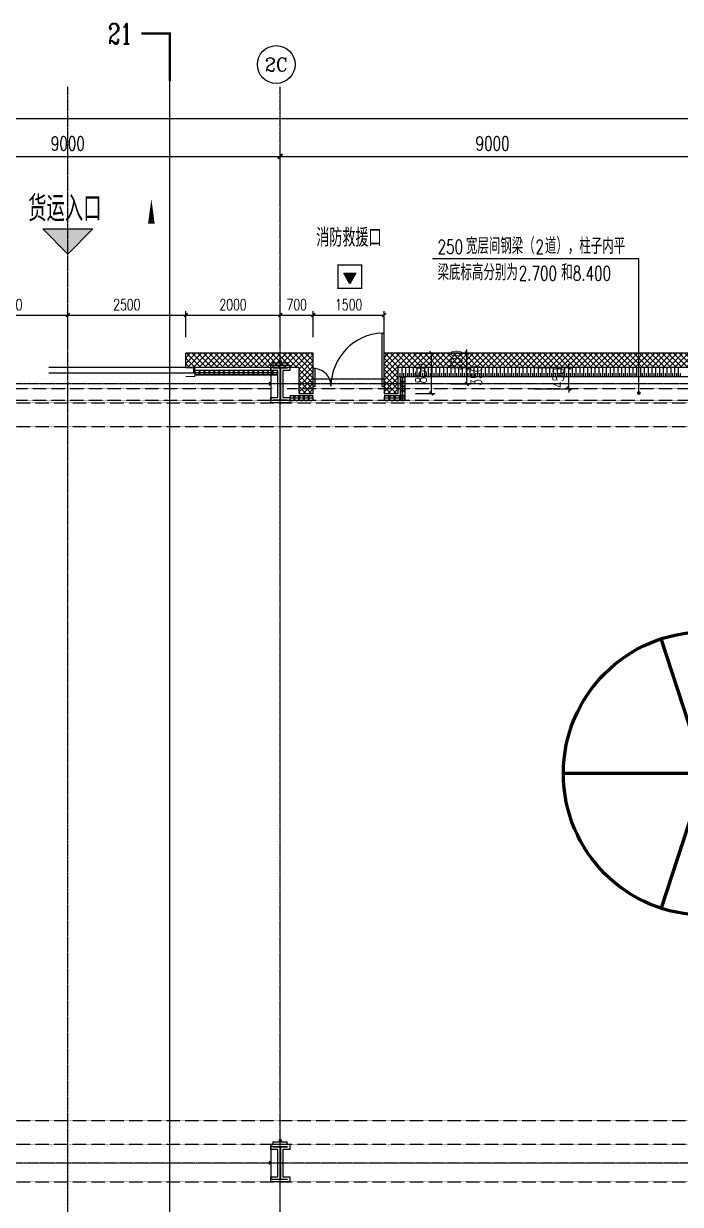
# Model space of a CAD drawing. Extents: x -954573 to 446329, y 489853 to 1226784.
# Drawn here: x -152291 to -138376, y 705195 to 730202 of the extents above; entities that cross this region are included whole.
import ezdxf
from ezdxf.enums import TextEntityAlignment as Align

# ---------------------------------------------------------------- set-up
doc = ezdxf.new("R2010")
doc.units = 0
doc.header["$LTSCALE"] = 10
doc.header["$MEASUREMENT"] = 0
for name, pattern in [('10平面$0$10平面$0$DASH', [0.35, 0.25, -0.1]), ('10平面$0$DOTE', [2.42, 2, -0.2, 0.02, -0.2]), ('10平面$1$DASH', [0.35, 0.25, -0.1])]:
    doc.linetypes.add(name, pattern=pattern)
doc.layers.get('Defpoints').update_dxf_attribs({"color": 210})
for name, color, linetype in [('10平面$0$10平面$0$WINDOW', 8, 'Continuous'), ('10平面$0$99平面图例外参$0$A-HATCH-2', 251, 'Continuous'), ('10平面$0$A-AXIS-D', 8, 'Continuous'), ('10平面$0$A-AXIS-DOTE', 8, '10平面$0$DOTE'), ('10平面$0$A-AXIS-DP', 8, 'Continuous'), ('10平面$0$A-AXIS-SYMB', 8, 'Continuous'), ('10平面$0$A-HATCH-2', 8, 'Continuous'), ('10平面$0$A-HRAIL', 8, 'Continuous'), ('10平面$0$A-LIN-V', 8, 'Continuous'), ('10平面$0$A-SFCE', 8, 'Continuous'), ('10平面$0$A-TEXT', 8, 'Continuous'), ('10平面$0$A-WINDOW', 8, 'Continuous'), ('10平面$0$AS-COLN', 8, 'Continuous'), ('10平面$0$AS-WALL', 8, 'Continuous'), ('10平面$0$DIM_SYMB', 8, 'Continuous'), ('10平面$0$FH-line', 8, 'Continuous'), ('10平面$0$FH-tri', 8, 'Continuous'), ('10平面$0$PUB_HATCH', 8, 'Continuous'), ('10平面$0$PUB_TEXT', 8, 'Continuous'), ('10平面$0$RP-N2-01$0$$0$A-WIND-J', 8, 'Continuous'), ('10平面$0$RP-N2-01$0$A-WIND-J', 8, 'Continuous'), ('A-LIN-V', 9, 'Continuous')]:
    doc.layers.add(name, color=color, linetype=linetype)
doc.styles.add('10平面$0$_TCH_AXIS', font='COMPLEX', dxfattribs={"bigfont": 'GBCBIG'})
doc.styles.add('10平面$0$_TCH_DIM', font='SIMPLEX', dxfattribs={"bigfont": 'GBCBIG'})
doc.styles.add('10平面$0$_TCH_DIM_T3', font='SIMPLEX', dxfattribs={"width": 0.705882, "bigfont": 'GBCBIG'})
doc.styles.add('10平面$0$_TCH_LABEL', font='COMPLEX', dxfattribs={"bigfont": 'GBCBIG'})
doc.styles.add('10平面$0$A-STANDARD', font='SIMPLEX', dxfattribs={"bigfont": 'GBCBIG'})
doc.dimstyles.new('10平面$0$_TCH_ARCH&&10', dxfattribs={"dimtxt": 29.75, "dimasz": 10, "dimexe": 10, "dimexo": 10, "dimgap": 12.625, "dimtad": 1, "dimdec": 0, "dimzin": 0, "dimdsep": 46, "dimtxsty": '10平面$0$_TCH_DIM_T3', "dimblk": '10平面$0$_ArchTick', "dimcen": 0.09, "dimclrt": 7, "dimazin": 2, "dimtfac": 1, "dimtdec": 0, "dimtix": 1, "dimtmove": 2, "dimatfit": 3, "dimfxl": 0, "dimtolj": 1, "dimtzin": 0, "dimarcsym": 0})
doc.dimstyles.new('10平面$0$_TCH_ARCH&&100', dxfattribs={"dimtxt": 297.5, "dimasz": 100, "dimexe": 100, "dimexo": 100, "dimgap": 126.25, "dimtad": 1, "dimdec": 0, "dimzin": 0, "dimdsep": 46, "dimtxsty": '10平面$0$_TCH_DIM_T3', "dimblk": '10平面$0$_ArchTick', "dimcen": 0.09, "dimclrt": 7, "dimazin": 2, "dimtfac": 1, "dimtdec": 0, "dimtix": 1, "dimtmove": 2, "dimatfit": 3, "dimfxl": 0, "dimtolj": 1, "dimtzin": 0, "dimarcsym": 0})
doc.dimstyles.new('10平面$0$_TCH_ARCH&&80', dxfattribs={"dimtxt": 238, "dimasz": 80, "dimexe": 80, "dimexo": 80, "dimgap": 101, "dimtad": 1, "dimdec": 0, "dimzin": 0, "dimdsep": 46, "dimtxsty": '10平面$0$_TCH_DIM_T3', "dimblk": '10平面$0$_ArchTick', "dimcen": 0.09, "dimclrt": 7, "dimazin": 2, "dimtfac": 1, "dimtdec": 0, "dimtix": 1, "dimtmove": 2, "dimatfit": 3, "dimfxl": 0, "dimtolj": 1, "dimtzin": 0, "dimarcsym": 0})
pattern_1 = [(45, (60, 0), (-60.000061, 60.000061), []), (135, (60, 0), (-60.000061, -60.000061), [])]

# ---------------------------------------------------------------- blocks, each defined once
blk = doc.blocks.new('10平面$0$_ArchTick')
at = {"color": 0, "linetype": 'ByBlock', "const_width": 0.4}
blk.add_lwpolyline([(-0.5, -0.5), (0.5, 0.5)], dxfattribs=at)
blk = doc.blocks.new('*D3078')
at = {"layer": '10平面$0$A-AXIS-D', "color": 0, "lineweight": -2}
for p, q in [((64882, -78290), (64882, -77330)), ((64882, -77430), (73882, -77430)), ((73882, -78290), (73882, -77330))]:
    blk.add_line(p, q, dxfattribs=at)
at = {"layer": 'Defpoints', "color": 0}
for p in [(73882, -77430), (64882, -78390), (73882, -78390)]:
    blk.add_point(p, dxfattribs=at)
at = {"layer": '10平面$0$A-AXIS-D', "color": 0, "lineweight": -2, "xscale": 100, "yscale": 100, "zscale": 100, "rotation": 180}
blk.add_blockref('10平面$0$_ArchTick', (64882, -77430), dxfattribs=at)
at = {"layer": '10平面$0$A-AXIS-D', "color": 0, "lineweight": -2, "xscale": 100, "yscale": 100, "zscale": 100}
blk.add_blockref('10平面$0$_ArchTick', (73882, -77430), dxfattribs=at)
at = {"layer": '10平面$0$A-AXIS-D', "color": 7, "insert": (69382, -77155), "char_height": 297.5, "attachment_point": 5, "style": '10平面$0$_TCH_DIM_T3'}
blk.add_mtext('\\A1;9000', dxfattribs=at)
blk = doc.blocks.new('*D3079')
at = {"layer": '10平面$0$A-AXIS-D', "color": 0, "lineweight": -2}
for p, q in [((73882, -78290), (73882, -77330)), ((73882, -77430), (82882, -77430)), ((82882, -78290), (82882, -77330))]:
    blk.add_line(p, q, dxfattribs=at)
at = {"layer": 'Defpoints', "color": 0}
for p in [(82882, -77430), (73882, -78390), (82882, -78390)]:
    blk.add_point(p, dxfattribs=at)
at = {"layer": '10平面$0$A-AXIS-D', "color": 0, "lineweight": -2, "xscale": 100, "yscale": 100, "zscale": 100, "rotation": 180}
blk.add_blockref('10平面$0$_ArchTick', (73882, -77430), dxfattribs=at)
at = {"layer": '10平面$0$A-AXIS-D', "color": 0, "lineweight": -2, "xscale": 100, "yscale": 100, "zscale": 100}
blk.add_blockref('10平面$0$_ArchTick', (82882, -77430), dxfattribs=at)
at = {"layer": '10平面$0$A-AXIS-D', "color": 7, "insert": (78382, -77155), "char_height": 297.5, "attachment_point": 5, "style": '10平面$0$_TCH_DIM_T3'}
blk.add_mtext('\\A1;9000', dxfattribs=at)
blk = doc.blocks.new('*D3082')
at = {"layer": '10平面$0$A-AXIS-D', "color": 0, "lineweight": -2}
for p, q in [((-65318, -78190), (-65318, -76530)), ((-65318, -76630), (92682, -76630)), ((92682, -78190), (92682, -76530))]:
    blk.add_line(p, q, dxfattribs=at)
at = {"layer": 'Defpoints', "color": 0}
for p in [(92682, -76630), (-65318, -78290), (92682, -78290)]:
    blk.add_point(p, dxfattribs=at)
at = {"layer": '10平面$0$A-AXIS-D', "color": 0, "lineweight": -2, "xscale": 100, "yscale": 100, "zscale": 100, "rotation": 180}
blk.add_blockref('10平面$0$_ArchTick', (-65318, -76630), dxfattribs=at)
at = {"layer": '10平面$0$A-AXIS-D', "color": 0, "lineweight": -2, "xscale": 100, "yscale": 100, "zscale": 100}
blk.add_blockref('10平面$0$_ArchTick', (92682, -76630), dxfattribs=at)
at = {"layer": '10平面$0$A-AXIS-D', "color": 7, "insert": (13682, -76355), "char_height": 297.5, "attachment_point": 5, "style": '10平面$0$_TCH_DIM_T3'}
blk.add_mtext('\\A1;158000', dxfattribs=at)
blk = doc.blocks.new('10平面$0$JYC-1')
at = {"layer": '10平面$0$FH-tri'}
h = blk.add_hatch(color=2, dxfattribs=at)
h.dxf.hatch_style = 1
h.paths.add_polyline_path([(-211667, 210417), (-210417, 211667), (-210417, 210417)])
at = {"layer": '10平面$0$FH-tri', "color": 2}
blk.add_lwpolyline([(-211667, 210417), (-210417, 211667), (-210417, 211667), (-210417, 210417)], close=True, dxfattribs=at)
at = {"layer": '10平面$0$A-TEXT', "style": '10平面$0$A-STANDARD'}
blk.add_text('货运入口', height=900.2, rotation=45, dxfattribs=at).set_placement((-212224, 210241))
blk = doc.blocks.new('10平面$0$10平面$0$$DorLib2D$00000126')
at = {"color": 0, "linetype": 'Continuous'}
for p, q in [((-0.532, 0.5), (-0.532, 0.9)), ((0.532, 0.9), (0.532, 0.5))]:
    blk.add_line(p, q, dxfattribs=at)
at = {"color": 0, "linetype": '10平面$0$10平面$0$DASH'}
for p, q in [((-0.532, 0.9), (0.532, 0.9)), ((-0.532, 0.5), (0.532, 0.5))]:
    blk.add_line(p, q, dxfattribs=at)
blk = doc.blocks.new('10平面$0$DOOR2DLIB$SYSLIB$00000123')
at = {"color": 0}
for p, q in [((0.475, -0.001), (0.475, 0.752)), ((0.475, 0.752), (0.5, 0.752)), ((0.5, -0.001), (0.5, 0.752)), ((-0.5, 0), (-0.5, 0.252)), ((-0.475, 0.252), (-0.5, 0.252)), ((-0.475, 0), (-0.475, 0.252)), ((-0.475, 0), (-0.5, 0)), ((0.475, -0.001), (0.5, -0.001))]:
    blk.add_line(p, q, dxfattribs=at)
for centre, radius, start, end in [((0.505, -0.002), 0.755, 92.2493, 179.7238), ((-0.501, 0.003), 0.251, 359.7899, 84.0974)]:
    blk.add_arc(centre, radius, start, end, dxfattribs=at)
blk = doc.blocks.new('10平面$0$42343243')
at = {"layer": '10平面$0$PUB_HATCH'}
h = blk.add_hatch(dxfattribs=at)
h.set_pattern_fill('多孔材料', color=256, scale=30, style=0)
h.set_pattern_definition(pattern_1)
h.paths.add_polyline_path([(-146454, 1222870), (-146154, 1223170), (-148854, 1223170), (-148854, 1222870)])
h = blk.add_hatch(dxfattribs=at)
h.set_pattern_fill('多孔材料', color=256, scale=30, style=0)
h.set_pattern_definition(pattern_1)
h.paths.add_polyline_path([(-146454, 1222320), (-146154, 1222620), (-146154, 1223170), (-146454, 1222870)])
h = blk.add_hatch(dxfattribs=at)
h.set_pattern_fill('多孔材料', color=256, scale=30, style=0)
h.set_pattern_definition(pattern_1)
h.paths.add_polyline_path([(-144654, 1222620), (-144354, 1222320), (-144354, 1222870), (-144654, 1223170)])
h = blk.add_hatch(dxfattribs=at)
h.set_pattern_fill('多孔材料', color=256, scale=30, style=0)
h.set_pattern_definition(pattern_1)
h.paths.add_polyline_path([(-137854, 1223170), (-144654, 1223170), (-144354, 1222870), (-137854, 1222870)])
h = blk.add_hatch(dxfattribs=at)
h.set_pattern_fill('多孔材料', color=256, scale=30, style=0)
h.set_pattern_definition(pattern_1)
h.paths.add_polyline_path([(-146454, 1222320), (-146154, 1222320), (-146154, 1222620)])
h = blk.add_hatch(dxfattribs=at)
h.set_pattern_fill('多孔材料', color=256, scale=30, style=0)
h.set_pattern_definition(pattern_1)
h.paths.add_polyline_path([(-144654, 1222620), (-144654, 1222320), (-144354, 1222320)])
at = {"layer": '10平面$0$10平面$0$WINDOW'}
blk.add_line((-144654, 1222620), (-146154, 1222620), dxfattribs=at)
at = {"layer": '10平面$0$AS-WALL'}
for p, q in [((-146154, 1223170), (-148854, 1223170)), ((-148854, 1222870), (-148854, 1223170)), ((-146154, 1222620), (-146154, 1223170)), ((-144654, 1222620), (-144654, 1223170)), ((-137854, 1223170), (-144654, 1223170)), ((-146454, 1222870), (-148854, 1222870)), ((-146454, 1222320), (-146454, 1222870)), ((-144354, 1222320), (-144354, 1222870)), ((-137854, 1222870), (-144354, 1222870)), ((-146154, 1222320), (-146154, 1222620)), ((-144654, 1222620), (-144654, 1222320)), ((-146454, 1222320), (-146154, 1222320)), ((-144654, 1222320), (-144354, 1222320))]:
    blk.add_line(p, q, dxfattribs=at)
at = {"layer": '10平面$0$10平面$0$WINDOW', "zscale": 300}
for name, p, xscale, yscale, rotation in [('10平面$0$DOOR2DLIB$SYSLIB$00000123', (-145404, 1222470), -1500, -1500, 179.9999999999555), ('10平面$0$10平面$0$$DorLib2D$00000126', (-151354, 1223020), 5000, 300, 180)]:
    blk.add_blockref(name, p, dxfattribs=dict(at, xscale=xscale, yscale=yscale, rotation=rotation))
blk = doc.blocks.new('*D3385')
at = {"layer": '10平面$0$A-AXIS-DP', "color": 0, "lineweight": -2}
for p, q in [((-140742, 722920), (-140742, 723000)), ((-141470, 722920), (-140662, 722920)), ((-140742, 722470), (-140742, 722920)), ((-141470, 722470), (-140662, 722470)), ((-140742, 722470), (-140742, 722390))]:
    blk.add_line(p, q, dxfattribs=at)
at = {"layer": 'Defpoints', "color": 0}
for p in [(-141550, 722920), (-140742, 722920), (-141550, 722470)]:
    blk.add_point(p, dxfattribs=at)
at = {"layer": '10平面$0$A-AXIS-DP', "color": 0, "lineweight": -2, "xscale": 80, "yscale": 80, "zscale": 80}
for p, rotation in [((-140742, 722920), 270), ((-140742, 722470), 90)]:
    blk.add_blockref('10平面$0$_ArchTick', p, dxfattribs=dict(at, rotation=rotation))
at = {"layer": '10平面$0$A-AXIS-DP', "color": 7, "insert": (-140962, 722695), "char_height": 238, "attachment_point": 5, "rotation": 90, "style": '10平面$0$_TCH_DIM_T3'}
blk.add_mtext('\\A1;450', dxfattribs=at)
blk = doc.blocks.new('*D3404')
at = {"layer": '10平面$0$A-AXIS-DP', "color": 0, "lineweight": -2}
for p, q in [((-195790, 766880), (-195790, 766929)), ((-195790, 766919), (-195490, 766919)), ((-195490, 766880), (-195490, 766929))]:
    blk.add_line(p, q, dxfattribs=at)
at = {"layer": 'Defpoints', "color": 0}
for p in [(-195790, 766870), (-195490, 766919), (-195490, 766870)]:
    blk.add_point(p, dxfattribs=at)
at = {"layer": '10平面$0$A-AXIS-DP', "color": 0, "lineweight": -2, "xscale": 10, "yscale": 10, "zscale": 10, "rotation": 180}
blk.add_blockref('10平面$0$_ArchTick', (-195790, 766919), dxfattribs=at)
at = {"layer": '10平面$0$A-AXIS-DP', "color": 0, "lineweight": -2, "xscale": 10, "yscale": 10, "zscale": 10}
blk.add_blockref('10平面$0$_ArchTick', (-195490, 766919), dxfattribs=at)
at = {"layer": '10平面$0$A-AXIS-DP', "color": 7, "insert": (-195640, 766946), "char_height": 29.8, "attachment_point": 5, "style": '10平面$0$_TCH_DIM_T3'}
blk.add_mtext('\\A1;300', dxfattribs=at)
blk = doc.blocks.new('*D3405')
at = {"layer": '10平面$0$A-AXIS-DP', "color": 0, "lineweight": -2}
for p, q in [((-195800, 766820), (-195841, 766820)), ((-195831, 766120), (-195831, 766820)), ((-195800, 766120), (-195841, 766120))]:
    blk.add_line(p, q, dxfattribs=at)
at = {"layer": 'Defpoints', "color": 0}
for p in [(-195831, 766820), (-195790, 766820), (-195790, 766120)]:
    blk.add_point(p, dxfattribs=at)
at = {"layer": '10平面$0$A-AXIS-DP', "color": 0, "lineweight": -2, "xscale": 10, "yscale": 10, "zscale": 10}
for p, rotation in [((-195831, 766820), 90), ((-195831, 766120), 270)]:
    blk.add_blockref('10平面$0$_ArchTick', p, dxfattribs=dict(at, rotation=rotation))
at = {"layer": '10平面$0$A-AXIS-DP', "color": 7, "insert": (-195859, 766470), "char_height": 29.8, "attachment_point": 5, "rotation": 90, "style": '10平面$0$_TCH_DIM_T3'}
blk.add_mtext('\\A1;700', dxfattribs=at)
blk = doc.blocks.new('10平面$0$w42343')
at = {"layer": '10平面$0$A-HATCH-2', "linetype": '10平面$1$DASH'}
for p, q in [((-263654.2, 722170), (-128354.2, 722170)), ((-263654.2, 721670), (-128354.2, 721670)), ((-263654.2, 706970), (-128354.2, 706970)), ((-263654.2, 706470), (-128354.2, 706470)), ((-263654.2, 705670), (-128354.2, 705670))]:
    blk.add_line(p, q, dxfattribs=at)
blk = doc.blocks.new('10平面$0$w4324324')
at = {"layer": '10平面$0$A-HATCH-2', "lineweight": 60}
for q in [(-1694760, 686605), (-1697614, 684532), (-1691907, 684532), (-1696524, 681178), (-1692997, 681178)]:
    blk.add_line((-1694760, 683605), q, dxfattribs=at)
blk.add_circle((-1694760, 683605), 3000, dxfattribs=at)
blk = doc.blocks.new('10平面$0$ner546')
at = {"layer": '10平面$0$A-LIN-V'}
blk.add_blockref('10平面$0$w4324324', (631280, -64744), dxfattribs=at)
blk = doc.blocks.new('10平面$0$RP-N2-01$0$$0$xfjy')
at = {"layer": '10平面$0$RP-N2-01$0$$0$A-WIND-J'}
h = blk.add_hatch(color=256, dxfattribs=at)
h.dxf.hatch_style = 1
h.paths.add_polyline_path([(1141876, -26214), (1142135, -26214), (1142005, -25989)])
at = {"layer": '10平面$0$RP-N2-01$0$$0$A-WIND-J', "const_width": 25}
blk.add_lwpolyline([(1141755, -25889), (1141755, -26389), (1142255, -26389), (1142255, -25889)], close=True, dxfattribs=at)
at = {"layer": '10平面$0$RP-N2-01$0$$0$A-WIND-J'}
for points in [[(1141755, -26389), (1142255, -26389), (1142255, -25889), (1141755, -25889)], [(1141876, -26214), (1142135, -26214), (1142005, -25989)]]:
    blk.add_lwpolyline(points, close=True, dxfattribs=at)
blk = doc.blocks.new('10平面$0$RP-N2-01$0$xfjy')
at = {"layer": '10平面$0$RP-N2-01$0$$0$A-WIND-J'}
blk.add_blockref('10平面$0$RP-N2-01$0$$0$xfjy', (0, 0), dxfattribs=at)
blk = doc.blocks.new('10平面$0$1232')
at = {"layer": '10平面$0$RP-N2-01$0$A-WIND-J', "xscale": -1, "rotation": 180}
blk.add_blockref('10平面$0$RP-N2-01$0$xfjy', (-1287385, 698705, 0), dxfattribs=at)
at = {"layer": '10平面$0$A-TEXT', "style": '10平面$0$_TCH_DIM'}
blk.add_text('消防救援口', height=384.1, dxfattribs=at).set_placement((-146091, 725479, 0))
blk = doc.blocks.new('10平面$0$3333')
at = {"layer": '10平面$0$A-SFCE', "const_width": 20}
blk.add_lwpolyline([(-227064, 766320), (-227064, 766510), (-227244, 766510), (-227244, 766320)], dxfattribs=at)
blk = doc.blocks.new('10平面$0$99平面图例外参$0$$LinePat$填挖边坡')
at = {"color": 0}
for p, q in [((0, 0), (0, -1500)), ((300, 0), (300, -600))]:
    blk.add_line(p, q, dxfattribs=at)
at = {"layer": 'Defpoints', "color": 0}
blk.add_point((600, 0), dxfattribs=at)
blk = doc.blocks.new('10平面$0$99平面图例外参$0$$LinePat$圆环')
for points in [[(0, 150), (300, 150)], [(0, 0), (300, 0)], [(0, -150), (300, -150)]]:
    blk.add_lwpolyline(points)
at = {"color": 0}
blk.add_circle((150, 0), 150, dxfattribs=at)
blk = doc.blocks.new('10平面$0$34242343243')
at = {"layer": '10平面$0$A-LIN-V'}
blk.add_line((-128858, 722720), (-144354, 722720), dxfattribs=at)
at = {"layer": '10平面$0$99平面图例外参$0$A-HATCH-2', "color": 203, "xscale": -0.1338169328393815, "yscale": 0.1333333333333333, "zscale": 0.1333333333333333, "rotation": 179.9999999999118}
for p in [(-144354, 722720), (-144274, 722720), (-144194, 722720), (-144113, 722720), (-144033, 722720), (-143953, 722720), (-143872, 722720), (-143792, 722720), (-143712, 722720), (-143632, 722720), (-143551, 722720), (-143471, 722720), (-143391, 722720), (-143310, 722720), (-143230, 722720), (-143150, 722720), (-143070, 722720), (-142989, 722720), (-142909, 722720), (-142829, 722720), (-142748, 722720), (-142668, 722720), (-142588, 722720), (-142508, 722720), (-142427, 722720), (-142347, 722720), (-142267, 722720), (-142186, 722720), (-142106, 722720), (-142026, 722720), (-141945, 722720), (-141865, 722720), (-141785, 722720), (-141705, 722720), (-141624, 722720), (-141544, 722720), (-141464, 722720), (-141383, 722720), (-141303, 722720), (-141223, 722720), (-141143, 722720), (-141062, 722720), (-140982, 722720), (-140902, 722720), (-140821, 722720), (-140741, 722720), (-140661, 722720), (-140581, 722720), (-140500, 722720), (-140420, 722720), (-140340, 722720), (-140259, 722720), (-140179, 722720), (-140099, 722720), (-140019, 722720), (-139938, 722720), (-139858, 722720), (-139778, 722720), (-139697, 722720), (-139617, 722720), (-139537, 722720), (-139456, 722720), (-139376, 722720), (-139296, 722720), (-139216, 722720), (-139135, 722720), (-139055, 722720), (-138975, 722720), (-138894, 722720), (-138814, 722720), (-138734, 722720), (-138654, 722720), (-138573, 722720), (-138493, 722720), (-138413, 722720)]:
    blk.add_blockref('10平面$0$99平面图例外参$0$$LinePat$填挖边坡', p, dxfattribs=at)
at = {"layer": '10平面$0$A-HRAIL', "yscale": 0.3333333333333333, "zscale": 0.3333333333333333}
for p, xscale, rotation in [((-148665, 722814), 0.3444734679294839, 2.050220548543992e-10), ((-148562, 722814), 0.3444734679294839, 2.050220548543992e-10), ((-148458, 722814), 0.3444734679294839, 2.050220548543992e-10), ((-148355, 722814), 0.3444734679294839, 2.050220548543992e-10), ((-148252, 722814), 0.3444734679294839, 2.050220548543992e-10), ((-148148, 722814), 0.3444734679294839, 2.050220548543992e-10), ((-148045, 722814), 0.3444734679294839, 2.050220548543992e-10), ((-147942, 722814), 0.3444734679294839, 2.050220548543992e-10), ((-147838, 722814), 0.3444734679294839, 2.050220548543992e-10), ((-147735, 722814), 0.3444734679294839, 2.050220548543992e-10), ((-147632, 722814), 0.3444734679294839, 2.050220548543992e-10), ((-147528, 722814), 0.3444734679294839, 2.050220548543992e-10), ((-147425, 722814), 0.3444734679294839, 2.050220548543992e-10), ((-147322, 722814), 0.3444734679294839, 2.050220548543992e-10), ((-147218, 722814), 0.3444734679294839, 2.050220548543992e-10), ((-147115, 722814), 0.3444734679294839, 2.050220548543992e-10), ((-147012, 722814), 0.3444734679294839, 2.050220548543992e-10), ((-144254, 722620), -0.3333333089176255, 270), ((-144254, 722520), -0.3333333089176255, 270), ((-144254, 722420), -0.3333333089176255, 270), ((-144254, 722320), -0.3333333089176255, 270), ((-144254, 722220), -0.3333333089176255, 270)]:
    blk.add_blockref('10平面$0$99平面图例外参$0$$LinePat$圆环', p, dxfattribs=dict(at, xscale=xscale, rotation=rotation))
for p, xscale in [((-146554, 722270), -0.3333327849077565), ((-146454, 722270), -0.3333327849077565), ((-146354, 722270), -0.3333327849077565), ((-146254, 722270), -0.3333327849077565), ((-146154, 722270), -0.3333327849077565), ((-144542, 722270), -0.3749999999076196), ((-144429, 722270), -0.3749999999076196), ((-144317, 722270), -0.3749999999076196), ((-144204, 722270), -0.3749999999076196)]:
    blk.add_blockref('10平面$0$99平面图例外参$0$$LinePat$圆环', p, dxfattribs=dict(at, xscale=xscale))
at = {"layer": '10平面$0$A-SFCE', "xscale": -1, "rotation": 270}
blk.add_blockref('10平面$0$3333', (-915175, 949974), dxfattribs=at)
blk = doc.blocks.new('*D3830')
at = {"layer": '10平面$0$A-AXIS-DP', "color": 0, "lineweight": -2}
for p, q in [((-143240, 722920), (-142821, 722920)), ((-142901, 722570), (-142901, 722920)), ((-143240, 722570), (-142821, 722570))]:
    blk.add_line(p, q, dxfattribs=at)
at = {"layer": 'Defpoints', "color": 0}
for p in [(-143320, 722920), (-142901, 722920), (-143320, 722570)]:
    blk.add_point(p, dxfattribs=at)
at = {"layer": '10平面$0$A-AXIS-DP', "color": 0, "lineweight": -2, "xscale": 80, "yscale": 80, "zscale": 80}
for p, rotation in [((-142901, 722920), 90), ((-142901, 722570), 270)]:
    blk.add_blockref('10平面$0$_ArchTick', p, dxfattribs=dict(at, rotation=rotation))
at = {"layer": '10平面$0$A-AXIS-DP', "color": 7, "insert": (-142700, 722745), "char_height": 238, "attachment_point": 5, "rotation": 90, "style": '10平面$0$_TCH_DIM_T3'}
blk.add_mtext('\\A1;350', dxfattribs=at)
blk = doc.blocks.new('*D3831')
at = {"layer": '10平面$0$A-AXIS-DP', "color": 0, "lineweight": -2}
for p, q in [((-143240, 723220), (-142821, 723220)), ((-142901, 723220), (-142901, 723300)), ((-142901, 722920), (-142901, 723220)), ((-143240, 722920), (-142821, 722920)), ((-142901, 722920), (-142901, 722840))]:
    blk.add_line(p, q, dxfattribs=at)
at = {"layer": 'Defpoints', "color": 0}
for p in [(-143320, 723220), (-142901, 723220), (-143320, 722920)]:
    blk.add_point(p, dxfattribs=at)
at = {"layer": '10平面$0$A-AXIS-DP', "color": 0, "lineweight": -2, "xscale": 80, "yscale": 80, "zscale": 80}
for p, rotation in [((-142901, 723220), 270), ((-142901, 722920), 90)]:
    blk.add_blockref('10平面$0$_ArchTick', p, dxfattribs=dict(at, rotation=rotation))
at = {"layer": '10平面$0$A-AXIS-DP', "color": 7, "insert": (-143121, 723070), "char_height": 238, "attachment_point": 5, "rotation": 90, "style": '10平面$0$_TCH_DIM_T3'}
blk.add_mtext('\\A1;300', dxfattribs=at)
blk = doc.blocks.new('*D3857')
at = {"layer": '10平面$0$A-AXIS-DP', "color": 0, "lineweight": -2}
for p, q in [((-143990, 723220), (-143571, 723220)), ((-143651, 722370), (-143651, 723220)), ((-143990, 722370), (-143571, 722370))]:
    blk.add_line(p, q, dxfattribs=at)
at = {"layer": 'Defpoints', "color": 0}
for p in [(-144070, 723220), (-143651, 723220), (-144070, 722370)]:
    blk.add_point(p, dxfattribs=at)
at = {"layer": '10平面$0$A-AXIS-DP', "color": 0, "lineweight": -2, "xscale": 80, "yscale": 80, "zscale": 80}
for p, rotation in [((-143651, 723220), 90), ((-143651, 722370), 270)]:
    blk.add_blockref('10平面$0$_ArchTick', p, dxfattribs=dict(at, rotation=rotation))
at = {"layer": '10平面$0$A-AXIS-DP', "color": 7, "insert": (-143871, 722795), "char_height": 238, "attachment_point": 5, "rotation": 90, "style": '10平面$0$_TCH_DIM_T3'}
blk.add_mtext('\\A1;850', dxfattribs=at)
blk = doc.blocks.new('*D4190')
at = {"layer": '10平面$0$A-AXIS-DP', "color": 0, "lineweight": -2}
for p, q in [((-153854, 723560), (-153854, 724110)), ((-153854, 724030), (-151354, 724030)), ((-151354, 723560), (-151354, 724110))]:
    blk.add_line(p, q, dxfattribs=at)
at = {"layer": 'Defpoints', "color": 0}
for p in [(-151354, 724030), (-153854, 723480), (-151354, 723480)]:
    blk.add_point(p, dxfattribs=at)
at = {"layer": '10平面$0$A-AXIS-DP', "color": 0, "lineweight": -2, "xscale": 80, "yscale": 80, "zscale": 80, "rotation": 180}
blk.add_blockref('10平面$0$_ArchTick', (-153854, 724030), dxfattribs=at)
at = {"layer": '10平面$0$A-AXIS-DP', "color": 0, "lineweight": -2, "xscale": 80, "yscale": 80, "zscale": 80}
blk.add_blockref('10平面$0$_ArchTick', (-151354, 724030), dxfattribs=at)
at = {"layer": '10平面$0$A-AXIS-DP', "color": 7, "insert": (-152604, 724250), "char_height": 238, "attachment_point": 5, "style": '10平面$0$_TCH_DIM_T3'}
blk.add_mtext('\\A1;2500', dxfattribs=at)
blk = doc.blocks.new('*D4191')
at = {"layer": '10平面$0$A-AXIS-DP', "color": 0, "lineweight": -2}
for p, q in [((-151354, 723560), (-151354, 724110)), ((-151354, 724030), (-148854, 724030)), ((-148854, 723560), (-148854, 724110))]:
    blk.add_line(p, q, dxfattribs=at)
at = {"layer": 'Defpoints', "color": 0}
for p in [(-148854, 724030), (-151354, 723480), (-148854, 723480)]:
    blk.add_point(p, dxfattribs=at)
at = {"layer": '10平面$0$A-AXIS-DP', "color": 0, "lineweight": -2, "xscale": 80, "yscale": 80, "zscale": 80, "rotation": 180}
blk.add_blockref('10平面$0$_ArchTick', (-151354, 724030), dxfattribs=at)
at = {"layer": '10平面$0$A-AXIS-DP', "color": 0, "lineweight": -2, "xscale": 80, "yscale": 80, "zscale": 80}
blk.add_blockref('10平面$0$_ArchTick', (-148854, 724030), dxfattribs=at)
at = {"layer": '10平面$0$A-AXIS-DP', "color": 7, "insert": (-150104, 724250), "char_height": 238, "attachment_point": 5, "style": '10平面$0$_TCH_DIM_T3'}
blk.add_mtext('\\A1;2500', dxfattribs=at)
blk = doc.blocks.new('*D4192')
at = {"layer": '10平面$0$A-AXIS-DP', "color": 0, "lineweight": -2}
for p, q in [((-148854, 723560), (-148854, 724110)), ((-148854, 724030), (-146854, 724030)), ((-146854, 723560), (-146854, 724110))]:
    blk.add_line(p, q, dxfattribs=at)
at = {"layer": 'Defpoints', "color": 0}
for p in [(-146854, 724030), (-148854, 723480), (-146854, 723480)]:
    blk.add_point(p, dxfattribs=at)
at = {"layer": '10平面$0$A-AXIS-DP', "color": 0, "lineweight": -2, "xscale": 80, "yscale": 80, "zscale": 80, "rotation": 180}
blk.add_blockref('10平面$0$_ArchTick', (-148854, 724030), dxfattribs=at)
at = {"layer": '10平面$0$A-AXIS-DP', "color": 0, "lineweight": -2, "xscale": 80, "yscale": 80, "zscale": 80}
blk.add_blockref('10平面$0$_ArchTick', (-146854, 724030), dxfattribs=at)
at = {"layer": '10平面$0$A-AXIS-DP', "color": 7, "insert": (-147854, 724250), "char_height": 238, "attachment_point": 5, "style": '10平面$0$_TCH_DIM_T3'}
blk.add_mtext('\\A1;2000', dxfattribs=at)
blk = doc.blocks.new('*D4193')
at = {"layer": '10平面$0$A-AXIS-DP', "color": 0, "lineweight": -2}
for p, q in [((-146854, 723560), (-146854, 724110)), ((-146854, 724030), (-146154, 724030)), ((-146154, 723560), (-146154, 724110))]:
    blk.add_line(p, q, dxfattribs=at)
at = {"layer": 'Defpoints', "color": 0}
for p in [(-146154, 724030), (-146854, 723480), (-146154, 723480)]:
    blk.add_point(p, dxfattribs=at)
at = {"layer": '10平面$0$A-AXIS-DP', "color": 0, "lineweight": -2, "xscale": 80, "yscale": 80, "zscale": 80, "rotation": 180}
blk.add_blockref('10平面$0$_ArchTick', (-146854, 724030), dxfattribs=at)
at = {"layer": '10平面$0$A-AXIS-DP', "color": 0, "lineweight": -2, "xscale": 80, "yscale": 80, "zscale": 80}
blk.add_blockref('10平面$0$_ArchTick', (-146154, 724030), dxfattribs=at)
at = {"layer": '10平面$0$A-AXIS-DP', "color": 7, "insert": (-146504, 724250), "char_height": 238, "attachment_point": 5, "style": '10平面$0$_TCH_DIM_T3'}
blk.add_mtext('\\A1;700', dxfattribs=at)
blk = doc.blocks.new('*D4194')
at = {"layer": '10平面$0$A-AXIS-DP', "color": 0, "lineweight": -2}
for p, q in [((-146154, 723560), (-146154, 724110)), ((-146154, 724030), (-144654, 724030)), ((-144654, 723560), (-144654, 724110))]:
    blk.add_line(p, q, dxfattribs=at)
at = {"layer": 'Defpoints', "color": 0}
for p in [(-144654, 724030), (-146154, 723480), (-144654, 723480)]:
    blk.add_point(p, dxfattribs=at)
at = {"layer": '10平面$0$A-AXIS-DP', "color": 0, "lineweight": -2, "xscale": 80, "yscale": 80, "zscale": 80, "rotation": 180}
blk.add_blockref('10平面$0$_ArchTick', (-146154, 724030), dxfattribs=at)
at = {"layer": '10平面$0$A-AXIS-DP', "color": 0, "lineweight": -2, "xscale": 80, "yscale": 80, "zscale": 80}
blk.add_blockref('10平面$0$_ArchTick', (-144654, 724030), dxfattribs=at)
at = {"layer": '10平面$0$A-AXIS-DP', "color": 7, "insert": (-145404, 724250), "char_height": 238, "attachment_point": 5, "style": '10平面$0$_TCH_DIM_T3'}
blk.add_mtext('\\A1;1500', dxfattribs=at)
blk = doc.blocks.new('10平面$0$dote')
at = {"layer": '10平面$0$A-AXIS-D'}
blk.add_circle((73797.3, -75483.9), 400, dxfattribs=at)
at = {"layer": '10平面$0$A-AXIS-DOTE', "ltscale": 2}
for p, q in [((69382.2, -169748.9), (69382.2, -75950)), ((73882.2, -169748.9), (73882.2, -75950)), ((98696.4, -82250), (-75513.6, -82250)), ((98696.4, -98750), (-75513.6, -98750))]:
    blk.add_line(p, q, dxfattribs=at)
at = {"layer": '10平面$0$DIM_SYMB', "const_width": 50}
blk.add_lwpolyline([(71542.3, -75830), (71542.3, -74830), (70942.3, -74830)], dxfattribs=at)
at = {"layer": '10平面$0$DIM_SYMB', "linetype": '10平面$1$DASH', "ltscale": 3}
blk.add_lwpolyline([(71542.3, -172100), (71542.3, -75175)], dxfattribs=at)
at = {"layer": '10平面$0$PUB_TEXT', "style": '10平面$0$_TCH_LABEL', "width": 0.705882}
blk.add_text('21', height=425, dxfattribs=at).set_placement((70235.2, -75042.5))
at = {"layer": '10平面$0$PUB_TEXT', "style": '10平面$0$_TCH_AXIS'}
blk.add_text('2C', height=288.12, dxfattribs=at).set_placement((73557.2, -75627.9), (74037.4, -75627.9), align=Align.FIT)
at = {"layer": '10平面$0$A-AXIS-D'}
for base, p1, p2, picture, middle in [((92682.2, -76630), (-65317.8, -78290), (92682.2, -78290), '*D3082', (13682.2, -76355)), ((73882.2, -77430), (64882.2, -78390), (73882.2, -78390), '*D3078', (69382.2, -77155)), ((82882.2, -77430), (73882.2, -78390), (82882.2, -78390), '*D3079', (78382.2, -77155))]:
    dim = blk.add_linear_dim(base=base, p1=p1, p2=p2, angle=0, dimstyle='10平面$0$_TCH_ARCH&&100', override={"dimgap": 0}, dxfattribs=at)
    dim.commit()
    dim.dimension.update_dxf_attribs({"geometry": picture, "text_midpoint": middle, "dimtype": 129})
blk = doc.blocks.new('10平面$0$3243243')
at = {"layer": '10平面$0$A-AXIS-SYMB'}
for p, q in [((-139255.8, 725220), (-143625.8, 725220)), ((-139255.8, 722380), (-139255.8, 725220))]:
    blk.add_line(p, q, dxfattribs=at)
at = {"layer": '10平面$0$A-AXIS-SYMB', "const_width": 40}
blk.add_lwpolyline([(-139255.8, 722360, 1), (-139255.8, 722400, 1)], format="xyb", close=True, dxfattribs=at)
at = {"layer": '10平面$0$A-SFCE', "linetype": '10平面$1$DASH'}
for p, q in [((-147004.2, 722470), (-164704.2, 722470)), ((-147004.2, 722220), (-164704.2, 722220))]:
    blk.add_line(p, q, dxfattribs=at)
at = {"layer": '10平面$0$A-SFCE', "color": 2, "linetype": '10平面$1$DASH'}
for p, q in [((-138004.2, 722470), (-146704.2, 722470)), ((-138004.2, 722220), (-146704.2, 722220))]:
    blk.add_line(p, q, dxfattribs=at)
at = {"layer": '10平面$0$PUB_TEXT', "style": '10平面$0$_TCH_DIM', "width": 0.705882}
for s, p in [('250', (-143520.8, 725325)), ('2', (-141446.3, 725325)), ('2.700', (-141800.6, 724765)), ('8.400', (-140654.9, 724765))]:
    blk.add_text(s, height=297.5, dxfattribs=at).set_placement(p)
at = {"layer": '10平面$0$PUB_TEXT', "style": '10平面$0$_TCH_DIM'}
for s, height, p in [('宽层间钢梁（', 337.59, (-142920.8, 725325)), ('道），柱子内平', 337.59, (-141246.3, 725325)), ('梁底标高分别为', 337.59, (-143520.8, 724765)), ('和', 337.6, (-140900.6, 724765))]:
    blk.add_text(s, height=height, dxfattribs=at).set_placement(p)
at = {"layer": '10平面$0$A-AXIS-DP', "color": 1}
dim = blk.add_aligned_dim(p1=(-141550, 722470), p2=(-141550, 722920), distance=-808, dimstyle='10平面$0$_TCH_ARCH&&80', dxfattribs=at)
dim.commit()
dim.dimension.update_dxf_attribs({"geometry": '*D3385', "text_midpoint": (-140962, 722695)})
blk = doc.blocks.new('10平面$0$nt66')
at = {"layer": '10平面$0$A-HATCH-2'}
blk.add_lwpolyline([(-195840, 766870), (-195440, 766870), (-195440, 766758), (-195586, 766758), (-195586, 766182), (-195440, 766182), (-195440, 766070), (-195840, 766070), (-195840, 766182), (-195694, 766182), (-195694, 766758), (-195840, 766758)], close=True, dxfattribs=at)
at = {"layer": '10平面$0$AS-COLN'}
blk.add_lwpolyline([(-195790, 766820), (-195490, 766820), (-195490, 766808), (-195636, 766808), (-195636, 766132), (-195490, 766132), (-195490, 766120), (-195790, 766120), (-195790, 766132), (-195644, 766132), (-195644, 766808), (-195790, 766808)], close=True, dxfattribs=at)
at = {"layer": '10平面$0$A-AXIS-DP'}
for p1, p2, distance, picture, middle in [((-195790, 766120), (-195790, 766820), 41.2, '*D3405', (-195858.7, 766470)), ((-195790, 766870), (-195490, 766870), 48.8, '*D3404', (-195640, 766946.2))]:
    dim = blk.add_aligned_dim(p1=p1, p2=p2, distance=distance, dimstyle='10平面$0$_TCH_ARCH&&10', dxfattribs=at)
    dim.commit()
    dim.dimension.update_dxf_attribs({"geometry": picture, "text_midpoint": middle})
blk = doc.blocks.new('10平面$0$33333')
for p in [(48786, -43900), (48786, -60400)]:
    blk.add_blockref('10平面$0$nt66', p)
blk = doc.blocks.new('10平面')
at = {"layer": '10平面$0$A-AXIS-SYMB'}
blk.add_lwpolyline([(-149584.2, 725030, 0, 0, 0), (-149584.2, 726490, 0, 140, 0), (-149584.2, 725965, 0, 0, 0)], format="xyseb", dxfattribs=at)
blk.add_blockref('10平面$0$1232', (0, 0))
at = {"layer": '10平面$0$A-AXIS-DP'}
blk.add_blockref('10平面$0$3243243', (0, 0), dxfattribs=at)
at = {"layer": '10平面$0$A-LIN-V', "rotation": 90.00000000000001}
blk.add_blockref('10平面$0$ner546', (481006.5, 1777800), dxfattribs=at)
at = {"layer": '10平面$0$A-WINDOW'}
for name, p in [('10平面$0$42343243', (0, -499950)), ('10平面$0$33333', (0, 0)), ('10平面$0$w42343', (0, 0))]:
    blk.add_blockref(name, p, dxfattribs=at)
at = {"layer": '10平面$0$AS-WALL'}
blk.add_blockref('10平面$0$dote', (-220736.4, 804820), dxfattribs=at)
at = {"layer": '10平面$0$DIM_SYMB'}
blk.add_blockref('10平面$0$34242343243', (0, 0), dxfattribs=at)
at = {"layer": '10平面$0$FH-line', "xscale": 0.6000000000000002, "yscale": 0.6000000000000002, "zscale": 0.6000000000000002, "rotation": 315.0000000000014}
blk.add_blockref('10平面$0$JYC-1', (-151354.2, 546777.7), dxfattribs=at)
at = {"layer": '10平面$0$A-AXIS-DP'}
for p1, p2, distance, picture, middle in [((-153854.2, 723480), (-151354.2, 723480), 550, '*D4190', (-152604.2, 724250)), ((-151354.2, 723480), (-148854.2, 723480), 550, '*D4191', (-150104.2, 724250)), ((-148854.2, 723480), (-146854.2, 723480), 550, '*D4192', (-147854.2, 724250)), ((-146854.2, 723480), (-146154.2, 723480), 550, '*D4193', (-146504.2, 724250)), ((-146154.2, 723480), (-144654.2, 723480), 550, '*D4194', (-145404.2, 724250)), ((-144070, 722370), (-144070, 723220), -419.3, '*D3857', (-143870.7, 722795)), ((-143320, 722920), (-143320, 723220), -419.3, '*D3831', (-143120.7, 723070))]:
    dim = blk.add_aligned_dim(p1=p1, p2=p2, distance=distance, dimstyle='10平面$0$_TCH_ARCH&&80', dxfattribs=at)
    dim.commit()
    dim.dimension.update_dxf_attribs({"geometry": picture, "text_midpoint": middle})
dim = blk.add_linear_dim(base=(-142900.7, 722920), p1=(-143320, 722570), p2=(-143320, 722920), angle=90, dimstyle='10平面$0$_TCH_ARCH&&80', dxfattribs=at)
dim.commit()
dim.dimension.update_dxf_attribs({"geometry": '*D3830', "text_midpoint": (-142700, 722745), "dimtype": 129})

msp = doc.modelspace()

# ---------------------------------------------------------------- block references
at = {"layer": 'A-LIN-V'}
msp.add_blockref('10平面', (0, 0), dxfattribs=at)

doc.saveas('drawing.dxf')
